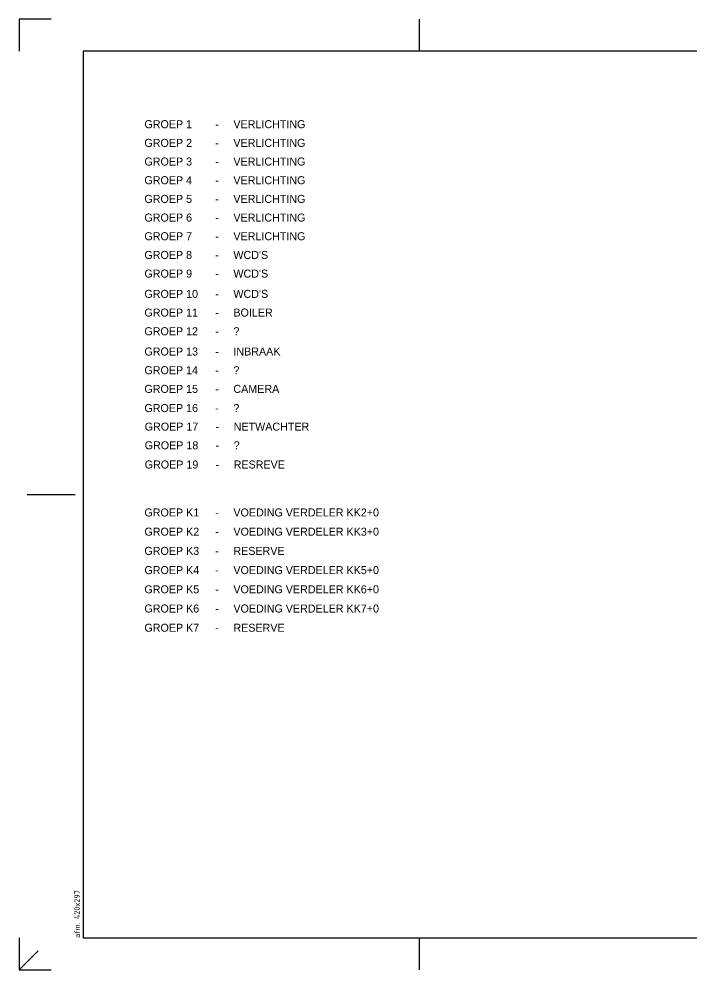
# Model space of a CAD drawing. Header units: millimetres. Extents: x 0 to 420, y 0 to 297.
# Drawn here: x 0 to 210, y 0 to 297 of the extents above; entities that cross this region are included whole.
import ezdxf

# ---------------------------------------------------------------- set-up
doc = ezdxf.new("R2010")
doc.units = ezdxf.units.MM
for name, color, linetype in [('00att018', 1, 'CONTINUOUS'), ('00kad018', 1, 'CONTINUOUS'), ('00kad070', 5, 'CONTINUOUS'), ('BL$2----_KADER', 7, 'CONTINUOUS'), ('EL6-----', 7, 'CONTINUOUS')]:
    doc.layers.add(name, color=color, linetype=linetype)
doc.styles.add('BURO-035', font='BUROFONT.shx', dxfattribs={"height": 3.5})
doc.styles.add('ISO', font='isocp.shx')

# ---------------------------------------------------------------- blocks, each defined once
blk = doc.blocks.new('a3-windesheim-hor')
at = {"layer": '00kad018', "color": 1}
for p, q in [((0, 297), (0, 287)), ((10, 297), (0, 297)), ((125, 287), (125, 297)), ((2.5, 148.5), (17.5, 148.5)), ((0, 10), (0, 0)), ((125, 0), (125, 10)), ((0, 0), (6, 6)), ((0, 0), (10, 0))]:
    blk.add_line(p, q, dxfattribs=at)
at = {"layer": '00kad070', "color": 5}
for p, q in [((20, 287), (20, 10)), ((410, 287), (20, 287)), ((20, 10), (410, 10))]:
    blk.add_line(p, q, dxfattribs=at)
at = {"layer": '00att018', "color": 1, "style": 'ISO'}
blk.add_text('afm. 420x297', height=1.8, rotation=90, dxfattribs=at).set_placement((19, 10))

msp = doc.modelspace()

# ---------------------------------------------------------------- block references
at = {"layer": 'BL$2----_KADER'}
msp.add_blockref('a3-windesheim-hor', (0, 0), dxfattribs=at)

# ---------------------------------------------------------------- texts
at = {"layer": 'EL6-----', "color": 2, "style": 'BURO-035'}
for s, p in [('GROEP 1', (39.13, 262.91)), ('VERLICHTING', (66.9, 262.91)), ('-', (61.23, 262.91)), ('GROEP 2', (39.13, 257.07)), ('VERLICHTING', (66.9, 257.07)), ('-', (61.23, 257.07)), ('GROEP 3', (39.13, 251.24)), ('VERLICHTING', (66.9, 251.24)), ('-', (61.23, 251.24)), ('GROEP 4', (39.13, 245.41)), ('-', (61.23, 245.41)), ('VERLICHTING', (66.9, 245.41)), ('GROEP 5', (39.13, 239.57)), ('-', (61.23, 239.57)), ('VERLICHTING', (66.9, 239.57)), ('GROEP 6', (39.13, 233.74)), ('-', (61.23, 233.74)), ('VERLICHTING', (66.9, 233.74)), ('GROEP 7', (39.13, 227.91)), ('-', (61.23, 227.91)), ('VERLICHTING', (66.9, 227.91)), ('GROEP 8', (39.13, 222.07)), ('-', (61.23, 222.07)), ("WCD'S", (66.9, 222.07)), ('GROEP 9', (39.13, 216.24)), ('-', (61.23, 216.24)), ("WCD'S", (66.9, 216.24)), ('GROEP 10', (39.13, 209.91)), ('-', (61.23, 209.91)), ("WCD'S", (66.9, 209.91)), ('GROEP 11', (39.13, 204.07)), ('-', (61.23, 204.07)), ('BOILER', (66.9, 204.07)), ('GROEP 12', (39.13, 198.24)), ('-', (61.23, 198.24)), ('?', (66.9, 198.24)), ('GROEP 13', (39.13, 191.91)), ('INBRAAK', (66.9, 191.91)), ('-', (61.23, 191.91)), ('GROEP 14', (39.13, 186.07)), ('-', (61.23, 186.07)), ('?', (66.9, 186.07)), ('GROEP 15', (39.13, 180.24)), ('-', (61.23, 180.24)), ('CAMERA', (66.9, 180.24)), ('GROEP 16', (39.13, 174.24)), ('-', (61.23, 174.24)), ('?', (66.9, 174.24)), ('GROEP 17', (39.22, 168.45)), ('-', (61.31, 168.45)), ('NETWACHTER', (66.98, 168.45)), ('GROEP 18', (39.22, 162.62)), ('-', (61.31, 162.62)), ('?', (66.98, 162.62)), ('GROEP 19', (39.22, 156.62)), ('-', (61.31, 156.62)), ('RESREVE', (66.98, 156.62)), ('GROEP K1', (39.13, 141.64)), ('-', (61.23, 141.64)), ('VOEDING VERDELER KK2+0', (66.9, 141.64)), ('GROEP K2', (39.13, 135.64)), ('-', (61.23, 135.64)), ('VOEDING VERDELER KK3+0', (66.9, 135.64)), ('GROEP K3', (39.13, 129.64)), ('-', (61.23, 129.64)), ('RESERVE', (66.9, 129.64)), ('GROEP K4', (39.13, 123.64)), ('-', (61.23, 123.64)), ('VOEDING VERDELER KK5+0', (66.9, 123.64)), ('GROEP K5', (39.13, 117.64)), ('VOEDING VERDELER KK6+0', (66.9, 117.64)), ('-', (61.23, 117.64)), ('GROEP K6', (39.13, 111.64)), ('VOEDING VERDELER KK7+0', (66.9, 111.64)), ('-', (61.23, 111.64)), ('GROEP K7', (39.13, 105.64)), ('RESERVE', (66.9, 105.64)), ('-', (61.23, 105.64))]:
    msp.add_text(s, height=2.5, dxfattribs=at).set_placement(p)

doc.saveas('drawing.dxf')
